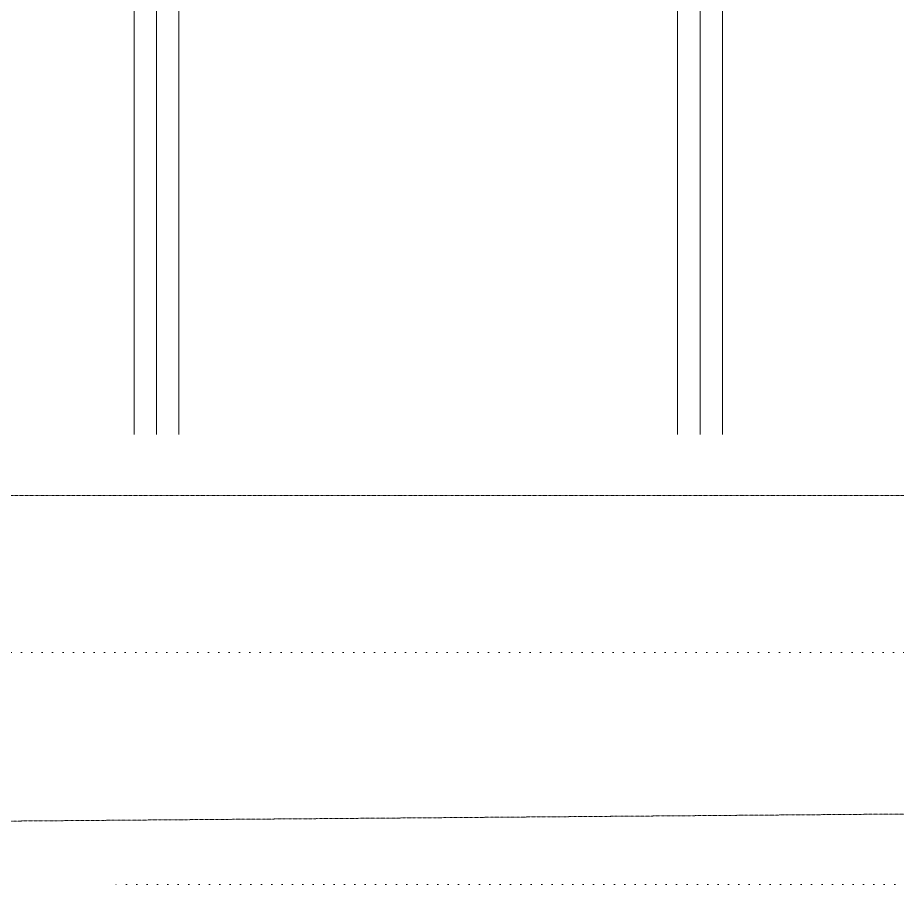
# Model space of a CAD drawing. Header units: centimetres. Extents: x 38820 to 82487, y -36363 to -12804.
# Drawn here: x 51576.5 to 52008.7, y -15468.8 to -15042.8 of the extents above; entities that cross this region are included whole.
import ezdxf

# ---------------------------------------------------------------- set-up
doc = ezdxf.new("R2010")
doc.units = ezdxf.units.CM
doc.header["$LTSCALE"] = 0.5
doc.linetypes.add('Mixte 8_2 tirets', pattern=[0.695, 0.4, -0.065, 0.05, -0.065, 0.05, -0.065])
doc.linetypes.add('Points 2', pattern=[0.1, 0, -0.1])
for name, color, linetype in [('6 COMPL 2D', 7, 'CONTINUOUS'), ('6 Compl 2D 2 Détails', 7, 'CONTINUOUS'), ('6 Traits de Coupes', 7, 'CONTINUOUS'), ('7 ABORDS', 7, 'CONTINUOUS')]:
    doc.layers.add(name, color=color, linetype=linetype)

# ---------------------------------------------------------------- blocks, each defined once
blk = doc.blocks.new('Plan de coupe_5_2', base_point=(2.7515, 25.6543))
at = {"layer": '6 Traits de Coupes', "color": 142, "linetype": 'Points 2', "lineweight": 0, "true_color": 0x009de0}
blk.add_line((32.6671, -0.2065), (3.7515, -0.2065), dxfattribs=at)
blk = doc.blocks.new('Plan de coupe_1_2', base_point=(-0.3864, 19.3552))
at = {"layer": '6 Traits de Coupes', "color": 142, "linetype": 'Points 2', "lineweight": 0, "true_color": 0x009de0}
blk.add_line((-0.3864, 0.9327), (26.8887, 0.9327), dxfattribs=at)

msp = doc.modelspace()

# ---------------------------------------------------------------- linework, layer by layer
at = {"layer": '6 COMPL 2D', "color": 18, "linetype": 'Continuous', "lineweight": 0}
for p, q in [((51633.757, -15247.633), (51633.757, -14747.633)), ((51655.757, -15247.633), (51655.757, -14747.633)), ((51900.757, -15247.633), (51900.757, -14747.633)), ((51922.757, -15247.633), (51922.757, -14747.633))]:
    msp.add_line(p, q, dxfattribs=at)
at = {"layer": '6 Compl 2D 2 Détails', "color": 18, "linetype": 'Continuous', "lineweight": 0}
for p, q in [((51644.757, -15247.633), (51644.757, -14747.633)), ((51911.757, -15247.633), (51911.757, -14747.633))]:
    msp.add_line(p, q, dxfattribs=at)
at = {"layer": '7 ABORDS', "color": 30, "linetype": 'Mixte 8_2 tirets', "lineweight": 0, "true_color": 0xf5970a, "flags": 128}
msp.add_lwpolyline([(53760.74, -13067.514), (53858.78, -15277.639), (53865.017, -15419.517), (51284.334, -15439.966), (51305.543, -14526.328), (51311.736, -14197.298), (51322.733, -14197.564), (51350.505, -13003.525)], close=True, dxfattribs=at)
msp.add_lwpolyline([(53858.78, -15277.639), (50787.592, -15277.639)], dxfattribs=at)

# ---------------------------------------------------------------- block references
at = {"layer": '6 Traits de Coupes', "color": 142, "lineweight": 0, "true_color": 0x009de0, "xscale": 100, "yscale": 100, "zscale": 100}
for name, p in [('Plan de coupe_5_2', (51519.906, -12882.714)), ('Plan de coupe_1_2', (51206.117, -13512.632))]:
    msp.add_blockref(name, p, dxfattribs=at)

doc.saveas('drawing.dxf')
